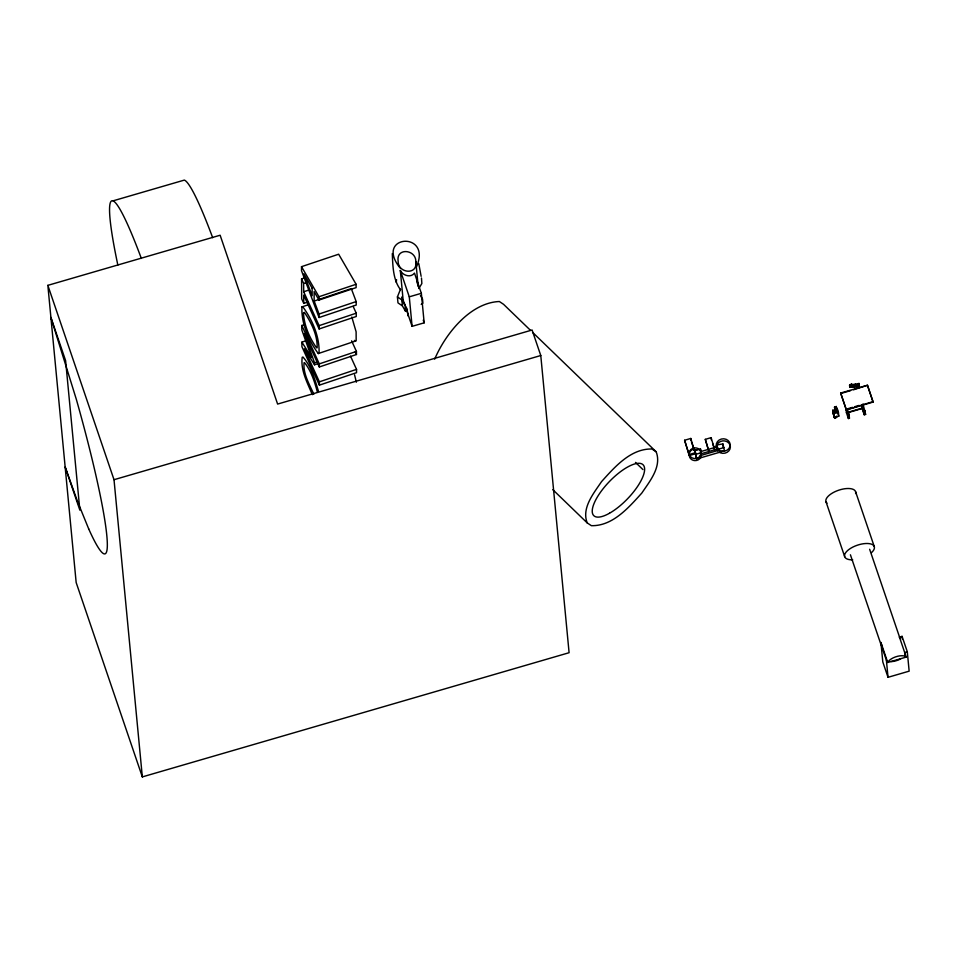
<?xml version="1.0" encoding="UTF-8"?>
<svg xmlns="http://www.w3.org/2000/svg" width="957" height="957" viewBox="0 0 957 957"><rect width="100%" height="100%" fill="white"/><g stroke="black" fill="none" stroke-linecap="round" stroke-linejoin="round"><path stroke-width="1.44" d="M392.31 253.569C392.789 265.675 392.992 280.03 400.564 289.732M849.505 386.006L849.696 384.702L851 384.523L851.216 387.298L850.677 384.893L849.852 385.013L850.067 387.37L849.816 385.982M849.756 387.394L851 384.523M850.067 387.37L850.462 386.15L850.905 387.31M851.993 387.238L851.814 383.996L851.682 387.262M855.558 386.138C853.488 388.913 854.422 385.42 855.091 384.403C852.496 383.578 856.635 385.48 853.907 385.372M854.134 387.011L855.211 386.114M855.115 385.946L854.182 386.042L855.079 385.659M855.402 385.384C857.46 385.946 855.438 382.453 856.013 384.367L855.654 386.975L856.551 386.508M857.029 386.891C856.599 380.204 857.197 389.391 857.376 385.492M858.752 385.169C856.407 382.956 860.068 387.836 858.022 386.173M858.788 383.733C856.922 385.121 859.326 382.154 859.027 385.659M859.003 386.556L859.027 385.874M859.075 385.348L859.123 383.506C857.137 382.979 856.766 386.138 859.075 385.348L859.326 386.736L857.699 386.126M859.326 386.736L859.123 383.506M396.282 282.399L396.545 279.6M882.163 645.628L880.703 643.762L880.942 642.506L887.737 662.471L906.243 657.088L899.448 637.123L902.068 636.357L907.296 651.717L909.15 671.156L888.024 677.305L882.797 661.945L880.942 642.506M434.705 359.126C445.244 334.089 470.162 302.675 499.363 301.515L503.538 304.302L530.405 330.261M308.836 304.589L301.957 306.898C301.108 323.239 308.68 340.68 318.298 353.552L356.171 340.824L356.112 331.804L351.817 317.018M407.467 309.948L405.529 311.264L402.407 305.893L397.98 302.89L397.418 296.909L400.493 289.229M716.518 446.177A6.986 6.256 -5.4 0 1 725.155 440.998A6.986 6.256 -5.4 0 1 729.976 449.06A6.986 6.256 -5.4 0 1 720.501 452.84L719.317 452.194L724.437 450.699L722.93 443.976C710.393 445.495 720.286 446.476 719.329 452.362L700.572 457.829L700.536 449.024L694.83 450.687L696.481 458.822L700.524 457.673A5.969 5.347 -5.4 0 1 693.167 460.305A5.969 5.347 -5.4 0 1 689.471 454.156M700.572 457.829L700.991 453.785L716.781 449.192L716.47 445.866M416.51 266.788C432.408 230.35 373.732 234.92 400.002 267.912M418.831 288.547L421.858 283.535L421.487 277.997M834.947 417.479L836.669 416.116L836.765 417.168L835.006 418.376L834.624 416.534M421.212 304.386L422.922 303.237L422.527 299.11L420.47 295.581M318.298 353.552L319.028 353.289C319.853 336.936 312.269 319.566 302.699 306.659L301.957 306.898M319.064 317.521L301.539 270.747L301.515 266.68L338.658 254.215L356.1 284.277L356.124 287.614L318.98 300.067L314.111 291.586L314.159 301.06L319.052 314.04L319.064 317.521L356.207 305.056L356.183 301.575L351.291 288.595L314.159 301.06M307.879 302.017L303.752 303.393L301.682 298.859L301.575 278.918L304.326 277.997M353.157 306.419L356.243 313.19L356.267 316.492L319.124 328.957L319.112 325.655L303.692 291.777L303.644 283.451L306.396 282.53M303.692 291.777L309.195 289.935M318.98 300.067L318.968 296.742L356.1 284.277M319.052 314.04L356.183 301.575M307.4 340.285L301.898 342.139L311.599 357.547L301.838 329.962L301.814 325.476L304.565 324.555M319.112 325.655L356.243 313.19M318.669 363.409L314.542 364.796L314.53 362.799L317.281 361.878M356.435 351.422L356.459 354.509L319.315 366.974L319.303 363.887L356.435 351.422L351.614 340.824M356.53 369.366L356.542 372.668L319.411 385.133L319.387 381.831L356.53 369.366L350.501 356.136M113.022 200.85L184.342 180.095A168.791 15.623 73.8 0 1 212.669 237.683M47.85 285.353L220.134 235.231L277.614 404.069L532.092 330.009L540.777 355.526L569.092 652.71L142.33 776.905L76.165 582.55L47.85 285.353L114.015 479.708L142.33 776.905M421.355 293.309L424.166 322.832L412.096 326.337L409.285 296.826L421.355 293.309L414.477 273.092C410.637 278.188 402.873 275.496 400.313 270.472L403.352 302.34L405.002 304.529M114.015 479.708L540.777 355.526M840.665 393.052L867.509 385.24L873.119 402.072L846.287 409.883L840.665 393.052L848.034 414.668L848.404 418.544L849.445 418.245L849.074 414.369L847.208 408.89M840.713 393.518L850.606 390.635M853.429 389.822L867.509 385.24M695.476 453.75L689.315 455.544L684.602 440.256L690.763 438.462L694.22 450.053M705.297 439.347L708.886 451.489L705.297 439.347L711.135 437.648L714.723 449.79L712.606 443.593M834.648 407.586L836.215 406.486L835.963 407.203M836.298 406.737L834.504 407.359L834.911 408.46M834.671 408.531L836.633 407.957L834.791 409.129M834.707 408.902L836.705 408.196M832.722 410.374L837.315 409.034L838.404 412.24L838.787 416.187L834.193 417.527L832.722 410.374L834.193 417.527M848.524 408.495L852.496 407.347M855.151 406.569L859.111 405.421M873.071 401.605L846.287 409.883M833.81 413.58L838.404 412.24M696.481 458.822L696.05 454.24L700.117 453.056M719.018 449.036L724.138 447.541M848.404 418.544L846.419 412.73L861.946 408.208M847.579 412.766L862.137 408.531L861.767 404.644L864.267 414.8L865.607 414.417L862.987 403.914L863.238 406.498M848.034 414.668L849.074 414.369M863.896 410.924L865.236 410.529M907.296 651.717L904.748 652.53A10.06 4.378 -18.8 0 1 904.927 654.851M693.538 450.173L695.081 449.91A5.969 5.347 -5.4 0 1 696.624 450.017M858.728 384.941L859.386 384.893M851.706 385.647C852.627 383.231 854.84 385.276 852.34 386.52C855.678 387.884 851.838 385.049 851.455 384.02M850.653 385.922L852.029 385.85M856.766 385.515L857.34 386.879M354.389 340.393L355.442 341.087M656.155 451.788L651.968 449C630.663 448.486 614.681 467.076 601.534 481.634C593.675 493.334 581.389 508 587.191 522.893L591.378 525.68C612.695 526.194 628.665 507.605 641.824 493.046C649.683 481.347 661.957 466.681 656.155 451.788L532.559 332.342M397.418 296.909L401.832 299.912L407.311 309.326M899.448 637.123L899.52 637.183A10.06 4.378 -18.8 0 1 899.939 638.247L869.65 549.27M906.243 657.088L905.274 656.346A10.06 4.378 -18.8 0 0 895.525 656.897A10.06 4.378 -18.8 0 0 887.737 662.471M881.17 644.862L886.397 660.222L887.378 660.988M635.496 462.398L642.925 469.576M552.799 489.649L587.191 522.893M314.542 364.796L304.326 348.731L319.387 381.831M717.726 450.998L716.781 449.192M406.94 310.654L405.182 307.616L405.529 311.264M301.515 266.68L318.968 296.742M313.812 394.2C309.458 384.355 302.95 373.792 304.063 362.739L304.613 362.703C311.216 371.041 314.638 381.783 317.365 391.999M312.317 394.655C307.46 382.944 300.45 370.275 302.209 357.284L302.95 357.045C311.3 366.328 314.733 379.391 318.466 391.138M403.352 302.34L401.569 297.113M355.25 351.853L356.459 354.509M301.575 278.918L303.644 283.451M319.124 328.957L303.704 295.079L303.752 303.393M301.814 325.476L319.303 363.887M319.315 366.974L304.254 333.861L314.53 362.799M319.411 385.133L301.922 346.709L301.898 342.139M867.556 385.707L873.119 402.072M864.709 411.761L865.607 414.417M862.137 408.531L864.267 414.8M848.512 415.505L849.445 418.245M836.107 406.785L836.741 408.567M835.88 406.952L836.454 408.651M837.698 412.981L838.787 416.187M836.597 412.611L835.784 410.194L832.865 411.043L833.858 415.278L833.045 412.862M834.468 406.988L835.138 409.034M855.582 491.695L874.303 546.674M850.414 554.785L880.703 643.762M825.963 501.659L844.684 556.639M694.83 450.687L696.05 454.24M691.421 441.847L693.753 448.689M684.602 440.256L689.315 455.544M416.738 281.478L418.999 288.129M423.257 320.128L424.166 322.832M400.313 270.472L409.285 296.826M403.124 299.984L412.096 326.337M354.557 374.809L356.363 382.19M415.828 261.692C416.235 249.442 395.983 247.253 398.136 261.094C397.729 273.343 417.982 275.532 415.828 261.692L418.161 286.179M421.128 276.31L418.783 263.63M855.438 384.224L855.69 385.803M853.919 384.391L854.182 386.042M850.689 384.547L851.216 387.298M407.538 311.671L407.969 315.882L407.742 313.537M902.068 636.357L902.331 639.132M886.397 660.222L888.024 677.305M846.048 408.842L846.419 412.73M837.315 409.034L837.566 411.666M836.514 407.993L836.215 406.486M835.282 417.216L835.389 418.269M834.911 417.324L835.006 418.376M722.93 443.976L723.229 447.146M711.135 437.648L711.338 439.861M700.536 449.024L700.979 453.594M690.763 438.462L690.966 440.483M401.832 299.912L402.407 305.893M852.699 559.821A15.623 6.795 -18.8 0 1 846.586 551.543A15.623 6.795 -18.8 0 1 867.784 543.504A15.623 6.795 -18.8 0 1 871.42 552.715M827.004 503.167A15.623 6.795 -18.8 0 1 838.703 490.199A15.623 6.795 -18.8 0 1 855.618 493.537M900.645 658.859A10.06 4.378 -18.8 0 1 891.027 661.61M117.843 265.053A168.791 15.623 73.8 0 1 141.349 258.438M303.489 313.083C304.135 325.428 309.482 337.893 316.576 347.834L317.138 347.81C317.652 335.345 311.264 322.449 304.362 312.317L303.489 313.083M852.448 384.881C852.663 387.047 854.242 383.601 852.448 384.881M852.699 386.269L853.596 386.76L852.747 386.173M834.109 411.223C835.509 415.218 837.542 408.376 834.109 411.223M700.357 455.616L700.333 455.652A5.969 5.347 -5.4 0 1 690.476 456.716A5.969 5.347 -5.4 0 1 693.346 448.151L694.878 447.888A5.969 5.347 -5.4 0 1 700.787 451.572L716.566 446.979L716.255 445.771A6.986 6.256 -5.4 0 1 723.767 438.796A6.986 6.256 -5.4 0 1 729.952 446.5A6.986 6.256 -5.4 0 1 720.298 450.795L719.114 450.149L700.357 455.616M695.38 452.721L689.219 454.515A5.969 5.347 -5.4 0 1 693.442 449.144L694.124 449.036L695.38 452.721M312.126 288.141L303.895 273.846L312.161 295.785L312.126 288.141M88.69 528.874L77.589 501.647L65.16 466.968L79.85 510.141L65.602 360.61L50.9 317.437L76.345 399.38A168.791 15.623 73.8 0 1 88.69 528.874M609.477 513.251A35.397 12.501 -46 0 0 644.228 466.669A35.397 12.501 -46 0 0 601.594 490.714A35.397 12.501 -46 0 0 609.477 513.251"/></g></svg>
